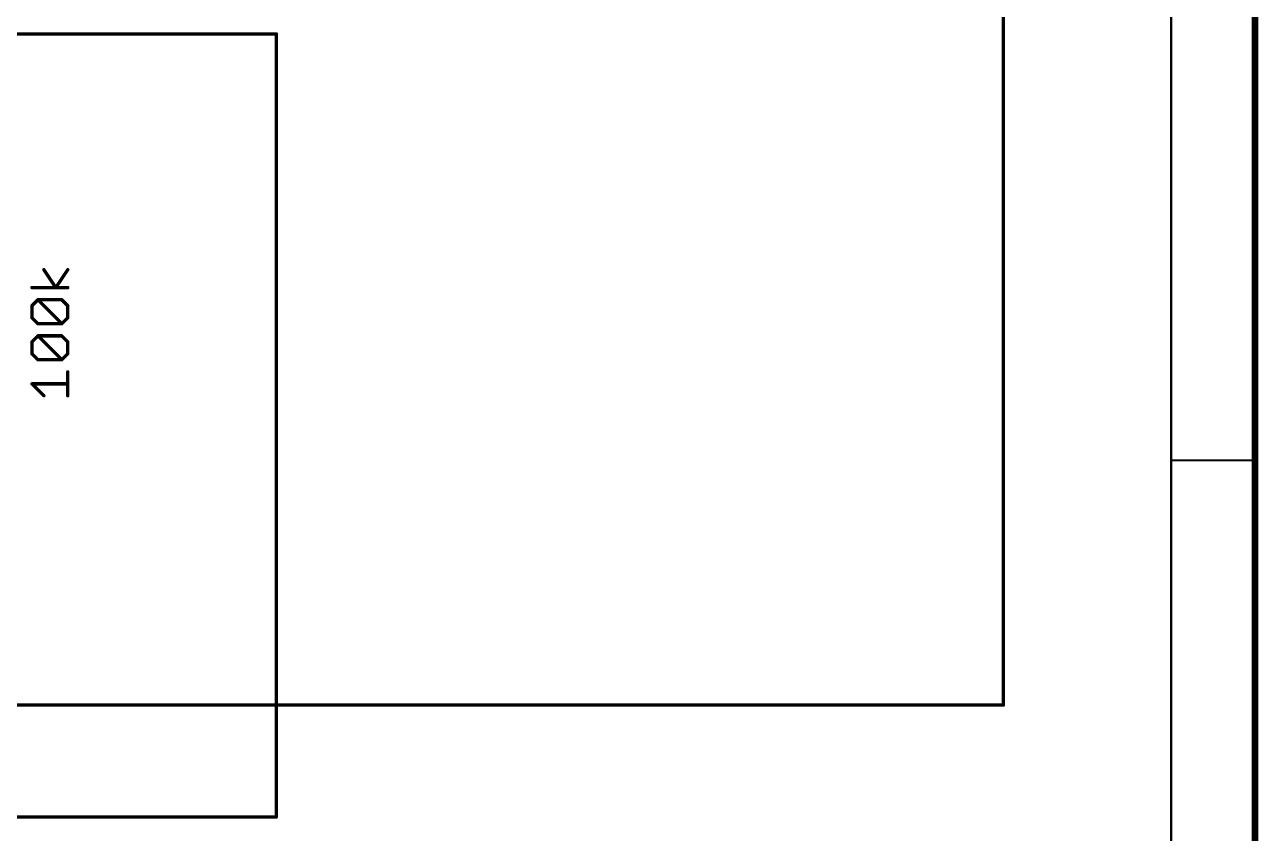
# Model space of a CAD drawing. Extents: x -44 to 217, y -56 to 126.
# Drawn here: x 161.3 to 217.3, y -23.6 to 13.1 of the extents above; entities that cross this region are included whole.
import ezdxf

# ---------------------------------------------------------------- set-up
doc = ezdxf.new("R2010")
doc.units = 0
for name, color, linetype in [('91', 94, 'CONTINUOUS'), ('94', 14, 'CONTINUOUS'), ('96', 251, 'CONTINUOUS')]:
    doc.layers.add(name, color=color, linetype=linetype)

msp = doc.modelspace()

# ---------------------------------------------------------------- linework, layer by layer
at = {"layer": '91', "const_width": 0.1524}
for points in [[(205.74, 88.9), (205.74, -17.78)], [(160.02, 12.7), (172.72, 12.7)], [(172.72, 12.7), (172.72, -22.86)], [(205.74, -17.78), (33.02, -17.78)], [(172.72, -22.86), (43.18, -22.86)]]:
    msp.add_lwpolyline(points, dxfattribs=at)
at = {"layer": '91', "const_width": 0.0762}
for points in [[(172.7581, 12.7, 1), (172.6819, 12.7)], [(172.72, 12.6619, 1), (172.72, 12.7381)], [(205.7019, -17.78, 1), (205.7781, -17.78)], [(205.74, -17.8181, 1), (205.74, -17.7419)], [(172.6819, -22.86, 1), (172.7581, -22.86)], [(172.72, -22.8981, 1), (172.72, -22.8219)]]:
    msp.add_lwpolyline(points, format="xyb", dxfattribs=at)
at = {"layer": '94'}
for points, const_width in [([(217.17, -53.34), (217.17, 125.73)], 0.3), ([(213.36, -49.53), (213.36, 121.92)], 0.1), ([(217.17, -6.6675), (213.36, -6.6675)], 0.1)]:
    msp.add_lwpolyline(points, dxfattribs=dict(at, const_width=const_width))
at = {"layer": '94', "const_width": 0.05}
for points in [[(213.36, -6.6425, 1), (213.36, -6.6925)], [(217.17, -6.6925, 1), (217.17, -6.6425)]]:
    msp.add_lwpolyline(points, format="xyb", dxfattribs=at)
at = {"layer": '96', "const_width": 0.1524}
for points in [[(162.7035, 1.1777), (162.1611, 1.9912)], [(163.2458, 1.9912), (162.7035, 1.1777)], [(163.2458, 1.1777), (161.6188, 1.1777)], [(161.6188, 0.354), (161.89, 0.6252)], [(161.89, 0.6252), (162.9746, 0.6252)], [(162.9746, -0.4595), (161.89, 0.6252)], [(162.9746, 0.6252), (163.2458, 0.354)], [(161.6188, -0.1883), (161.6188, 0.354)], [(163.2458, 0.354), (163.2458, -0.1883)], [(161.89, -0.4595), (161.6188, -0.1883)], [(162.9746, -0.4595), (161.89, -0.4595)], [(163.2458, -0.1883), (162.9746, -0.4595)], [(161.6188, -1.2832), (161.89, -1.012)], [(161.89, -1.012), (162.9746, -1.012)], [(162.9746, -2.0966), (161.89, -1.012)], [(162.9746, -1.012), (163.2458, -1.2832)], [(161.6188, -1.8255), (161.6188, -1.2832)], [(163.2458, -1.2832), (163.2458, -1.8255)], [(161.89, -2.0966), (161.6188, -1.8255)], [(162.9746, -2.0966), (161.89, -2.0966)], [(163.2458, -1.8255), (162.9746, -2.0966)], [(163.2458, -3.7338), (163.2458, -2.6491)], [(162.1611, -3.7338), (161.6188, -3.1915)], [(161.6188, -3.1915), (163.2458, -3.1915)]]:
    msp.add_lwpolyline(points, dxfattribs=at)
at = {"layer": '96', "const_width": 0.0762}
for points in [[(162.1928, 2.0123, 1), (162.1294, 1.97)], [(163.2775, 1.97, 1), (163.2141, 2.0123)], [(161.6188, 1.2158, 1), (161.6188, 1.1396)], [(162.6718, 1.1988, 1), (162.7352, 1.1565)], [(162.6718, 1.1565, 1), (162.7352, 1.1988)], [(163.2458, 1.1396, 1), (163.2458, 1.2158)], [(161.9169, 0.6521, 1), (161.863, 0.5982)], [(161.89, 0.6633, 1), (161.89, 0.5871)], [(161.9169, 0.5982, 1), (161.863, 0.6521)], [(163.0016, 0.6521, 1), (162.9477, 0.5982)], [(162.9746, 0.5871, 1), (162.9746, 0.6633)], [(161.6569, 0.354, 1), (161.5807, 0.354)], [(161.5919, 0.3809, 1), (161.6458, 0.3271)], [(163.2839, 0.354, 1), (163.2077, 0.354)], [(163.2189, 0.3271, 1), (163.2727, 0.3809)], [(161.6458, -0.1614, 1), (161.5919, -0.2153)], [(161.5807, -0.1883, 1), (161.6569, -0.1883)], [(161.89, -0.4214, 1), (161.89, -0.4976)], [(161.863, -0.4864, 1), (161.9169, -0.4325)], [(162.9477, -0.4325, 1), (163.0016, -0.4864)], [(162.9477, -0.4864, 1), (163.0016, -0.4325)], [(162.9746, -0.4976, 1), (162.9746, -0.4214)], [(163.2077, -0.1883, 1), (163.2839, -0.1883)], [(163.2727, -0.2153, 1), (163.2189, -0.1614)], [(161.9169, -0.985, 1), (161.863, -1.0389)], [(161.89, -0.9739, 1), (161.89, -1.0501)], [(161.9169, -1.0389, 1), (161.863, -0.985)], [(163.0016, -0.985, 1), (162.9477, -1.0389)], [(162.9746, -1.0501, 1), (162.9746, -0.9739)], [(161.6569, -1.2832, 1), (161.5807, -1.2832)], [(161.5919, -1.2562, 1), (161.6458, -1.3101)], [(163.2839, -1.2832, 1), (163.2077, -1.2832)], [(163.2189, -1.3101, 1), (163.2727, -1.2562)], [(161.6458, -1.7985, 1), (161.5919, -1.8524)], [(161.5807, -1.8255, 1), (161.6569, -1.8255)], [(161.89, -2.0585, 1), (161.89, -2.1347)], [(161.863, -2.1236, 1), (161.9169, -2.0697)], [(162.9477, -2.0697, 1), (163.0016, -2.1236)], [(162.9477, -2.1236, 1), (163.0016, -2.0697)], [(162.9746, -2.1347, 1), (162.9746, -2.0585)], [(163.2077, -1.8255, 1), (163.2839, -1.8255)], [(163.2727, -1.8524, 1), (163.2189, -1.7985)], [(163.2839, -2.6491, 1), (163.2077, -2.6491)], [(161.6458, -3.1645, 1), (161.5919, -3.2184)], [(161.6188, -3.1534, 1), (161.6188, -3.2296)], [(163.2458, -3.2296, 1), (163.2458, -3.1534)], [(162.1342, -3.7607, 1), (162.1881, -3.7069)], [(163.2077, -3.7338, 1), (163.2839, -3.7338)]]:
    msp.add_lwpolyline(points, format="xyb", dxfattribs=at)

doc.saveas('drawing.dxf')
